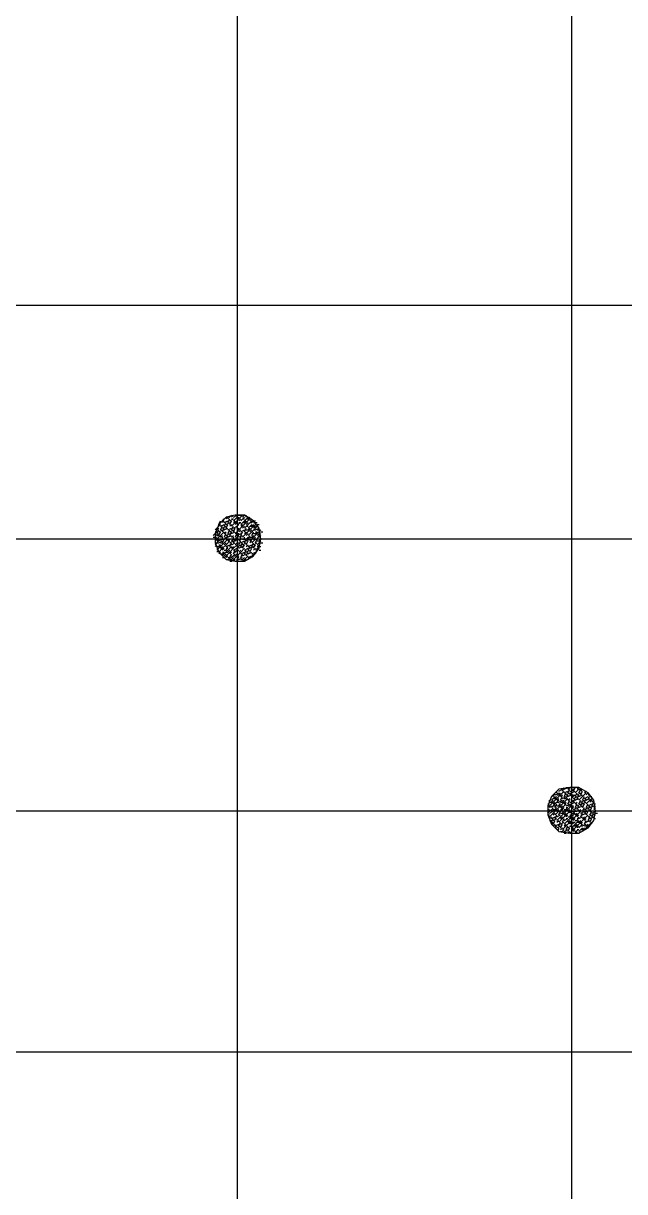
# Model space of a CAD drawing. Header units: metres. Extents: x 0 to 32.6, y 0 to 21.3.
# Drawn here: x 3.987 to 4.316, y 19.997 to 20.637 of the extents above; entities that cross this region are included whole.
import ezdxf

# ---------------------------------------------------------------- set-up
doc = ezdxf.new("R2010")
doc.units = ezdxf.units.M
doc.layers.add('TABLA', color=7, linetype='Continuous')

msp = doc.modelspace()

# ---------------------------------------------------------------- linework, layer by layer
at = {"layer": 'TABLA'}
for p, q in [((4.10395, 20.71447), (4.10395, 19.49897)), ((4.28738, 20.70742), (4.28738, 19.49897)), ((4.33879, 20.48266), (3.84795, 20.48266)), ((4.0979, 20.36574), (4.09891, 20.36675)), ((4.09891, 20.36574), (4.10093, 20.36776)), ((4.10093, 20.36675), (4.10193, 20.36776)), ((4.10193, 20.36675), (4.10395, 20.36776)), ((4.10395, 20.36776), (4.10496, 20.36776)), ((4.10395, 20.36574), (4.10496, 20.36675)), ((4.10496, 20.36776), (4.10597, 20.36776)), ((4.10597, 20.36776), (4.10697, 20.36776)), ((4.10597, 20.36474), (4.10798, 20.36675)), ((4.10697, 20.36675), (4.10798, 20.36776)), ((4.10899, 20.36675), (4.10899, 20.36776)), ((4.11, 20.36574), (4.111, 20.36675)), ((4.09286, 20.3597), (4.09387, 20.36071)), ((4.09387, 20.36272), (4.09488, 20.36474)), ((4.09488, 20.36171), (4.09689, 20.36272)), ((4.09488, 20.3597), (4.09589, 20.36171)), ((4.09589, 20.36474), (4.09689, 20.36574)), ((4.09589, 20.36373), (4.09689, 20.36474)), ((4.09589, 20.36071), (4.0979, 20.36171)), ((4.09589, 20.35869), (4.09689, 20.36071)), ((4.09689, 20.36373), (4.09891, 20.36474)), ((4.09689, 20.36171), (4.0979, 20.36373)), ((4.09689, 20.3597), (4.09891, 20.36071)), ((4.0979, 20.36272), (4.09992, 20.36373)), ((4.0979, 20.36071), (4.09891, 20.36272)), ((4.09891, 20.36373), (4.09992, 20.36574)), ((4.09891, 20.3597), (4.10093, 20.36071)), ((4.09992, 20.36474), (4.10193, 20.36574)), ((4.09992, 20.36272), (4.10093, 20.36474)), ((4.09992, 20.36171), (4.10093, 20.36272)), ((4.10093, 20.36574), (4.10193, 20.36574)), ((4.10093, 20.3597), (4.10193, 20.36171)), ((4.10193, 20.36373), (4.10294, 20.36474)), ((4.10193, 20.36071), (4.10395, 20.36171)), ((4.10193, 20.35869), (4.10294, 20.36071)), ((4.10294, 20.36272), (4.10395, 20.36373)), ((4.10395, 20.36574), (4.10496, 20.36574)), ((4.10395, 20.36272), (4.10597, 20.36373)), ((4.10395, 20.36272), (4.10496, 20.36272)), ((4.10395, 20.36171), (4.10496, 20.36272)), ((4.10395, 20.36071), (4.10395, 20.36171)), ((4.10395, 20.3597), (4.10496, 20.36071)), ((4.10496, 20.36474), (4.10597, 20.36574)), ((4.10496, 20.36373), (4.10597, 20.36373)), ((4.10597, 20.36171), (4.10697, 20.36272)), ((4.10697, 20.36574), (4.10798, 20.36574)), ((4.10697, 20.36373), (4.10798, 20.36373)), ((4.10697, 20.36071), (4.10798, 20.36171)), ((4.10798, 20.36373), (4.10899, 20.36474)), ((4.10798, 20.35869), (4.10899, 20.36071)), ((4.10899, 20.36574), (4.11, 20.36574)), ((4.10899, 20.36272), (4.11, 20.36373)), ((4.10899, 20.36171), (4.11, 20.36171)), ((4.11, 20.36071), (4.11201, 20.36272)), ((4.11, 20.3597), (4.111, 20.36071)), ((4.111, 20.36474), (4.11201, 20.36574)), ((4.111, 20.36373), (4.11201, 20.36373)), ((4.111, 20.36171), (4.11201, 20.36171)), ((4.11201, 20.36373), (4.11302, 20.36474)), ((4.11201, 20.36171), (4.11302, 20.36272)), ((4.11302, 20.36474), (4.11403, 20.36474)), ((4.11302, 20.36373), (4.11403, 20.36373)), ((4.11302, 20.36071), (4.11403, 20.36171)), ((4.11403, 20.36373), (4.11504, 20.36373)), ((4.11403, 20.3597), (4.11604, 20.36071)), ((4.11504, 20.36272), (4.11604, 20.36272)), ((4.11604, 20.3597), (4.11604, 20.36071)), ((4.33879, 20.35466), (3.84795, 20.35466)), ((4.09085, 20.35667), (4.09185, 20.35768)), ((4.09085, 20.35567), (4.09185, 20.35567)), ((4.09185, 20.35869), (4.09286, 20.35869)), ((4.09185, 20.35667), (4.09387, 20.35768)), ((4.09185, 20.35466), (4.09286, 20.35567)), ((4.09185, 20.35466), (4.09286, 20.35466)), ((4.09185, 20.35365), (4.09286, 20.35466)), ((4.09286, 20.35768), (4.09387, 20.3597)), ((4.09286, 20.35667), (4.09387, 20.35667)), ((4.09286, 20.35365), (4.09387, 20.35466)), ((4.09387, 20.35869), (4.09589, 20.3597)), ((4.09387, 20.35667), (4.09488, 20.35869)), ((4.09488, 20.35567), (4.09589, 20.35667)), ((4.09589, 20.35466), (4.09589, 20.35567)), ((4.09589, 20.35466), (4.09689, 20.35466)), ((4.09589, 20.35264), (4.09689, 20.35466)), ((4.09689, 20.35768), (4.0979, 20.35869)), ((4.09689, 20.35567), (4.0979, 20.35768)), ((4.09689, 20.35466), (4.0979, 20.35567)), ((4.0979, 20.35667), (4.09992, 20.35768)), ((4.0979, 20.35466), (4.09891, 20.35667)), ((4.0979, 20.35466), (4.09891, 20.35466)), ((4.09891, 20.35768), (4.09992, 20.3597)), ((4.09891, 20.35567), (4.10093, 20.35667)), ((4.09891, 20.35365), (4.09992, 20.35466)), ((4.09992, 20.35869), (4.10193, 20.3597)), ((4.09992, 20.35667), (4.10093, 20.35869)), ((4.10093, 20.35768), (4.10294, 20.35869)), ((4.10093, 20.35567), (4.10193, 20.35667)), ((4.10093, 20.35365), (4.10193, 20.35466)), ((4.10193, 20.35466), (4.10193, 20.35567)), ((4.10193, 20.35466), (4.10294, 20.35466)), ((4.10193, 20.35264), (4.10294, 20.35466)), ((4.10294, 20.35768), (4.10395, 20.35869)), ((4.10294, 20.35567), (4.10395, 20.35768)), ((4.10294, 20.35466), (4.10395, 20.35567)), ((4.10294, 20.35365), (4.10395, 20.35466)), ((4.10395, 20.3597), (4.10496, 20.3597)), ((4.10395, 20.35768), (4.10496, 20.35768)), ((4.10395, 20.35667), (4.10597, 20.35768)), ((4.10395, 20.35667), (4.10496, 20.35667)), ((4.10395, 20.35567), (4.10496, 20.35667)), ((4.10395, 20.35466), (4.10395, 20.35567)), ((4.10395, 20.35466), (4.10496, 20.35466)), ((4.10395, 20.35466), (4.10496, 20.35466)), ((4.10496, 20.35869), (4.10597, 20.3597)), ((4.10496, 20.35567), (4.10697, 20.35667)), ((4.10496, 20.35365), (4.10597, 20.35466)), ((4.10597, 20.35869), (4.10798, 20.3597)), ((4.10597, 20.35667), (4.10697, 20.35869)), ((4.10597, 20.35466), (4.10597, 20.35567)), ((4.10697, 20.35466), (4.10798, 20.35466)), ((4.10798, 20.35768), (4.10899, 20.35869)), ((4.10798, 20.35466), (4.10798, 20.35567)), ((4.10798, 20.35466), (4.10899, 20.35466)), ((4.10798, 20.35264), (4.10899, 20.35466)), ((4.10899, 20.3597), (4.11, 20.3597)), ((4.10899, 20.35667), (4.11, 20.35768)), ((4.10899, 20.35466), (4.11, 20.35567)), ((4.10899, 20.35365), (4.111, 20.35466)), ((4.11, 20.35466), (4.111, 20.35667)), ((4.11, 20.35466), (4.111, 20.35466)), ((4.111, 20.35869), (4.11201, 20.3597)), ((4.111, 20.35567), (4.11201, 20.35567)), ((4.111, 20.35365), (4.11201, 20.35466)), ((4.11201, 20.35667), (4.11302, 20.35869)), ((4.11201, 20.35567), (4.11302, 20.35667)), ((4.11302, 20.3597), (4.11403, 20.3597)), ((4.11302, 20.35768), (4.11403, 20.35768)), ((4.11302, 20.35466), (4.11403, 20.35567)), ((4.11302, 20.35466), (4.11403, 20.35466)), ((4.11403, 20.35869), (4.11504, 20.35869)), ((4.11403, 20.35768), (4.11504, 20.35869)), ((4.11403, 20.35264), (4.11504, 20.35466)), ((4.11504, 20.3597), (4.11604, 20.3597)), ((4.11504, 20.35667), (4.11604, 20.35768)), ((4.11604, 20.35567), (4.11705, 20.35667)), ((4.11604, 20.35466), (4.11705, 20.35466)), ((4.11604, 20.35365), (4.11705, 20.35466)), ((4.11705, 20.35869), (4.11806, 20.35869)), ((4.09185, 20.35264), (4.09286, 20.35264)), ((4.09185, 20.35063), (4.09286, 20.35163)), ((4.09286, 20.35264), (4.09387, 20.35264)), ((4.09286, 20.35063), (4.09387, 20.35063)), ((4.09286, 20.34962), (4.09387, 20.34962)), ((4.09286, 20.3476), (4.09387, 20.34861)), ((4.09387, 20.35264), (4.09589, 20.35365)), ((4.09387, 20.35163), (4.09488, 20.35163)), ((4.09387, 20.35063), (4.09488, 20.35163)), ((4.09387, 20.3466), (4.09488, 20.3476)), ((4.09488, 20.35264), (4.09589, 20.35264)), ((4.09488, 20.34962), (4.09589, 20.35063)), ((4.09589, 20.34861), (4.09689, 20.34962)), ((4.09589, 20.3476), (4.09689, 20.3476)), ((4.09589, 20.3466), (4.09689, 20.3476)), ((4.09689, 20.35163), (4.0979, 20.35264)), ((4.09689, 20.34861), (4.0979, 20.34861)), ((4.0979, 20.35063), (4.09992, 20.35163)), ((4.0979, 20.34861), (4.09891, 20.35063)), ((4.0979, 20.34962), (4.09891, 20.34962)), ((4.0979, 20.3476), (4.09891, 20.3476)), ((4.09891, 20.3476), (4.09992, 20.34861)), ((4.09992, 20.35264), (4.10193, 20.35365)), ((4.09992, 20.35063), (4.10093, 20.35264)), ((4.09992, 20.3466), (4.10093, 20.3476)), ((4.10093, 20.35163), (4.10294, 20.35264)), ((4.10093, 20.34962), (4.10193, 20.35063)), ((4.10193, 20.34861), (4.10395, 20.34962)), ((4.10193, 20.3466), (4.10294, 20.34861)), ((4.10193, 20.3476), (4.10294, 20.3476)), ((4.10294, 20.35163), (4.10395, 20.35264)), ((4.10294, 20.3476), (4.10395, 20.34861)), ((4.10395, 20.35264), (4.10496, 20.35264)), ((4.10395, 20.35063), (4.10597, 20.35163)), ((4.10395, 20.35063), (4.10496, 20.35063)), ((4.10395, 20.34962), (4.10496, 20.35063)), ((4.10395, 20.34861), (4.10395, 20.34962)), ((4.10395, 20.34861), (4.10496, 20.34861)), ((4.10496, 20.35163), (4.10597, 20.35365)), ((4.10496, 20.34962), (4.10697, 20.35063)), ((4.10496, 20.3476), (4.10597, 20.34861)), ((4.10597, 20.35264), (4.10798, 20.35365)), ((4.10597, 20.35063), (4.10697, 20.35264)), ((4.10597, 20.3466), (4.10798, 20.3476)), ((4.10697, 20.35163), (4.10899, 20.35264)), ((4.10697, 20.34962), (4.10798, 20.35163)), ((4.10798, 20.34861), (4.11, 20.34962)), ((4.10798, 20.3466), (4.10899, 20.34861)), ((4.10899, 20.35163), (4.11, 20.35365)), ((4.10899, 20.35063), (4.11, 20.35163)), ((4.10899, 20.3476), (4.111, 20.34861)), ((4.10899, 20.34559), (4.11, 20.3476)), ((4.11, 20.35063), (4.11201, 20.35163)), ((4.11, 20.34861), (4.111, 20.35063)), ((4.11, 20.3466), (4.11201, 20.3476)), ((4.111, 20.35264), (4.11201, 20.35365)), ((4.111, 20.34962), (4.11302, 20.35063)), ((4.111, 20.3476), (4.11201, 20.34962)), ((4.11201, 20.35063), (4.11302, 20.35264)), ((4.11201, 20.3466), (4.11403, 20.3476)), ((4.11302, 20.35163), (4.11504, 20.35264)), ((4.11302, 20.34962), (4.11403, 20.35163)), ((4.11302, 20.34861), (4.11403, 20.34962)), ((4.11403, 20.3466), (4.11504, 20.34861)), ((4.11504, 20.35365), (4.11604, 20.35365)), ((4.11504, 20.35163), (4.11705, 20.35365)), ((4.11504, 20.35063), (4.11604, 20.35163)), ((4.11604, 20.34861), (4.11705, 20.34861)), ((4.11705, 20.35264), (4.11806, 20.35264)), ((4.09488, 20.3466), (4.09589, 20.3466)), ((4.09589, 20.34458), (4.09689, 20.34458)), ((4.09689, 20.34559), (4.0979, 20.3466)), ((4.0979, 20.34458), (4.09891, 20.34559)), ((4.0979, 20.34357), (4.09891, 20.34357)), ((4.09891, 20.34458), (4.09992, 20.34458)), ((4.09992, 20.34458), (4.10093, 20.3466)), ((4.09992, 20.34559), (4.10093, 20.34559)), ((4.09992, 20.34357), (4.10093, 20.34357)), ((4.09992, 20.34256), (4.10093, 20.34256)), ((4.10093, 20.34357), (4.10193, 20.34458)), ((4.10193, 20.34559), (4.10294, 20.34559)), ((4.10193, 20.34256), (4.10294, 20.34357)), ((4.10294, 20.34559), (4.10395, 20.3466)), ((4.10294, 20.34256), (4.10395, 20.34256)), ((4.10395, 20.34458), (4.10496, 20.34559)), ((4.10395, 20.34458), (4.10496, 20.34458)), ((4.10395, 20.34357), (4.10496, 20.34458)), ((4.10395, 20.34357), (4.10496, 20.34357)), ((4.10395, 20.34256), (4.10395, 20.34357)), ((4.10395, 20.34256), (4.10496, 20.34256)), ((4.10496, 20.34357), (4.10697, 20.34458)), ((4.10496, 20.34256), (4.10597, 20.34256)), ((4.10597, 20.34458), (4.10697, 20.3466)), ((4.10597, 20.34357), (4.10697, 20.34357)), ((4.10697, 20.34559), (4.10899, 20.3466)), ((4.10697, 20.34357), (4.10798, 20.34458)), ((4.10798, 20.34256), (4.10899, 20.34357)), ((4.11, 20.34458), (4.11201, 20.34559)), ((4.11, 20.34357), (4.111, 20.34458)), ((4.11201, 20.34458), (4.11302, 20.3466)), ((4.2763, 20.21154), (4.27831, 20.21355)), ((4.27731, 20.21355), (4.27831, 20.21557)), ((4.27831, 20.21456), (4.28033, 20.21557)), ((4.27831, 20.21255), (4.27932, 20.21355)), ((4.27932, 20.21557), (4.27932, 20.21658)), ((4.27932, 20.21456), (4.28033, 20.21456)), ((4.28033, 20.21658), (4.28234, 20.21759)), ((4.28033, 20.21456), (4.28134, 20.21557)), ((4.28134, 20.21355), (4.28234, 20.21456)), ((4.28134, 20.21154), (4.28234, 20.21355)), ((4.28234, 20.21658), (4.28335, 20.21859)), ((4.28234, 20.21255), (4.28436, 20.21355)), ((4.28335, 20.21759), (4.28537, 20.21859)), ((4.28335, 20.21557), (4.28537, 20.21658)), ((4.28335, 20.21355), (4.28436, 20.21557)), ((4.28436, 20.21859), (4.28537, 20.21859)), ((4.28436, 20.21456), (4.28638, 20.21557)), ((4.28436, 20.21255), (4.28537, 20.21456)), ((4.28537, 20.21759), (4.28638, 20.21859)), ((4.28537, 20.21557), (4.28638, 20.21759)), ((4.28537, 20.21355), (4.28738, 20.21456)), ((4.28638, 20.21658), (4.28738, 20.21658)), ((4.28638, 20.21456), (4.28738, 20.21557)), ((4.28738, 20.21859), (4.28839, 20.21859)), ((4.28738, 20.21759), (4.28738, 20.21859)), ((4.28738, 20.21658), (4.28839, 20.21759)), ((4.28738, 20.21557), (4.28738, 20.21658)), ((4.28738, 20.21557), (4.2894, 20.21658)), ((4.28738, 20.21456), (4.28839, 20.21456)), ((4.28738, 20.21355), (4.2894, 20.21456)), ((4.28738, 20.21355), (4.28839, 20.21355)), ((4.28738, 20.21255), (4.28839, 20.21355)), ((4.28839, 20.21859), (4.2894, 20.21859)), ((4.28839, 20.21658), (4.2894, 20.21859)), ((4.28839, 20.21255), (4.29041, 20.21355)), ((4.2894, 20.21355), (4.29041, 20.21557)), ((4.29041, 20.21859), (4.29142, 20.21859)), ((4.29041, 20.21759), (4.29142, 20.21859)), ((4.29041, 20.21456), (4.29242, 20.21557)), ((4.29041, 20.21255), (4.29142, 20.21456)), ((4.29142, 20.21557), (4.29242, 20.21759)), ((4.29142, 20.21355), (4.29343, 20.21456)), ((4.29242, 20.21658), (4.29343, 20.21759)), ((4.29242, 20.21456), (4.29343, 20.21658)), ((4.29343, 20.21154), (4.29444, 20.21355)), ((4.29444, 20.21658), (4.29545, 20.21658)), ((4.29444, 20.21557), (4.29545, 20.21658)), ((4.29444, 20.21255), (4.29646, 20.21355)), ((4.29545, 20.21456), (4.29646, 20.21557)), ((4.29646, 20.21456), (4.29746, 20.21456)), ((4.29646, 20.21255), (4.29746, 20.21355)), ((4.29746, 20.21355), (4.29847, 20.21355)), ((4.27428, 20.20952), (4.27529, 20.20952)), ((4.27529, 20.21053), (4.27529, 20.21154)), ((4.27529, 20.21053), (4.2763, 20.21053)), ((4.27529, 20.20751), (4.2763, 20.20852)), ((4.2763, 20.21053), (4.27731, 20.21154)), ((4.2763, 20.20549), (4.27731, 20.20751)), ((4.27731, 20.21255), (4.27831, 20.21255)), ((4.27731, 20.20952), (4.27831, 20.21053)), ((4.27731, 20.20852), (4.27831, 20.20852)), ((4.27831, 20.20751), (4.27932, 20.20952)), ((4.27831, 20.2065), (4.27932, 20.20751)), ((4.27932, 20.21154), (4.28033, 20.21255)), ((4.27932, 20.21053), (4.28033, 20.21053)), ((4.27932, 20.20852), (4.28033, 20.20852)), ((4.28033, 20.21053), (4.28234, 20.21154)), ((4.28033, 20.20952), (4.28134, 20.20952)), ((4.28033, 20.20852), (4.28134, 20.20952)), ((4.28134, 20.21053), (4.28234, 20.21053)), ((4.28134, 20.20751), (4.28234, 20.20852)), ((4.28234, 20.21053), (4.28335, 20.21154)), ((4.28234, 20.2065), (4.28335, 20.20751)), ((4.28335, 20.21255), (4.28436, 20.21255)), ((4.28335, 20.20952), (4.28436, 20.21053)), ((4.28436, 20.20852), (4.28638, 20.20952)), ((4.28436, 20.20751), (4.28537, 20.20751)), ((4.28436, 20.2065), (4.28537, 20.20751)), ((4.28537, 20.21154), (4.28638, 20.21255)), ((4.28537, 20.20952), (4.28638, 20.21154)), ((4.28537, 20.20852), (4.28638, 20.20852)), ((4.28638, 20.21053), (4.28738, 20.21053)), ((4.28638, 20.20852), (4.28738, 20.20952)), ((4.28738, 20.21154), (4.28738, 20.21255)), ((4.28738, 20.21053), (4.28839, 20.21154)), ((4.28738, 20.20952), (4.28738, 20.21053)), ((4.28738, 20.20952), (4.2894, 20.21053)), ((4.28738, 20.20852), (4.28839, 20.20852)), ((4.28738, 20.20751), (4.28839, 20.20852)), ((4.28738, 20.20751), (4.28839, 20.20751)), ((4.28738, 20.2065), (4.28839, 20.20751)), ((4.28839, 20.21053), (4.2894, 20.21255)), ((4.28839, 20.2065), (4.29041, 20.20751)), ((4.2894, 20.21154), (4.29142, 20.21255)), ((4.2894, 20.20952), (4.29041, 20.21053)), ((4.2894, 20.20751), (4.29041, 20.20952)), ((4.29041, 20.20852), (4.29242, 20.20952)), ((4.29041, 20.2065), (4.29142, 20.20852)), ((4.29142, 20.20952), (4.29242, 20.21154)), ((4.29142, 20.20751), (4.29343, 20.20852)), ((4.29242, 20.21053), (4.29444, 20.21154)), ((4.29242, 20.20852), (4.29343, 20.21053)), ((4.29343, 20.20952), (4.29545, 20.21053)), ((4.29343, 20.20751), (4.29444, 20.20952)), ((4.29343, 20.20549), (4.29444, 20.20751)), ((4.29444, 20.21053), (4.29545, 20.21255)), ((4.29444, 20.2065), (4.29646, 20.20751)), ((4.29545, 20.21154), (4.29746, 20.21255)), ((4.29545, 20.20751), (4.29646, 20.20952)), ((4.29646, 20.20852), (4.29847, 20.20952)), ((4.29646, 20.2065), (4.29746, 20.20852)), ((4.29746, 20.21053), (4.29847, 20.21154)), ((4.29746, 20.20751), (4.29948, 20.20852)), ((4.29746, 20.20549), (4.29847, 20.20751)), ((4.29847, 20.21053), (4.29948, 20.21154)), ((4.29847, 20.20852), (4.29948, 20.21053)), ((4.29948, 20.20952), (4.30049, 20.20952)), ((4.29948, 20.20751), (4.30049, 20.20852)), ((4.29948, 20.2065), (4.30049, 20.20751)), ((4.33879, 20.20549), (3.84795, 20.20549)), ((4.27428, 20.2065), (4.27529, 20.2065)), ((4.27428, 20.20549), (4.27529, 20.20549)), ((4.27428, 20.20448), (4.27529, 20.20549)), ((4.27428, 20.20348), (4.27529, 20.20348)), ((4.27529, 20.20549), (4.2763, 20.2065)), ((4.27529, 20.20448), (4.27731, 20.20549)), ((4.27529, 20.20146), (4.2763, 20.20247)), ((4.27529, 20.20045), (4.2763, 20.20045)), ((4.2763, 20.20549), (4.27731, 20.20549)), ((4.2763, 20.20146), (4.27831, 20.20247)), ((4.2763, 20.19944), (4.27731, 20.20146)), ((4.27731, 20.2065), (4.27831, 20.2065)), ((4.27731, 20.20348), (4.27831, 20.20448)), ((4.27731, 20.20045), (4.27932, 20.20146)), ((4.27731, 20.19844), (4.27831, 20.20045)), ((4.27831, 20.20146), (4.27932, 20.20348)), ((4.27932, 20.20549), (4.28033, 20.2065)), ((4.27932, 20.20549), (4.28033, 20.20549)), ((4.27932, 20.20247), (4.28134, 20.20348)), ((4.27932, 20.19944), (4.28033, 20.20045)), ((4.28033, 20.20348), (4.28134, 20.20549)), ((4.28134, 20.2065), (4.28234, 20.2065)), ((4.28134, 20.20448), (4.28234, 20.20448)), ((4.28134, 20.20146), (4.28234, 20.20247)), ((4.28234, 20.20549), (4.28335, 20.20549)), ((4.28234, 20.20448), (4.28335, 20.20549)), ((4.28234, 20.19944), (4.28335, 20.20146)), ((4.28335, 20.2065), (4.28436, 20.2065)), ((4.28335, 20.20348), (4.28436, 20.20448)), ((4.28335, 20.20045), (4.28537, 20.20146)), ((4.28436, 20.20247), (4.28537, 20.20348)), ((4.28436, 20.20146), (4.28537, 20.20146)), ((4.28537, 20.20549), (4.28638, 20.2065)), ((4.28537, 20.20549), (4.28638, 20.20549)), ((4.28537, 20.20247), (4.28638, 20.20247)), ((4.28537, 20.19944), (4.28638, 20.20045)), ((4.28638, 20.20448), (4.28738, 20.20549)), ((4.28638, 20.20348), (4.28738, 20.20348)), ((4.28638, 20.20247), (4.28738, 20.20348)), ((4.28638, 20.20146), (4.28738, 20.20146)), ((4.28738, 20.20549), (4.28738, 20.2065)), ((4.28738, 20.20549), (4.28839, 20.20549)), ((4.28738, 20.20448), (4.28839, 20.20448)), ((4.28738, 20.20247), (4.2894, 20.20448)), ((4.28738, 20.20348), (4.28839, 20.20348)), ((4.28738, 20.20146), (4.28839, 20.20247)), ((4.28738, 20.20146), (4.28839, 20.20146)), ((4.28839, 20.20549), (4.2894, 20.20549)), ((4.28839, 20.20448), (4.2894, 20.20549)), ((4.28839, 20.20045), (4.2894, 20.20146)), ((4.2894, 20.20549), (4.2894, 20.2065)), ((4.2894, 20.20549), (4.29041, 20.20549)), ((4.2894, 20.20348), (4.29041, 20.20448)), ((4.2894, 20.20045), (4.29041, 20.20045)), ((4.29041, 20.20549), (4.29142, 20.2065)), ((4.29041, 20.20247), (4.29142, 20.20348)), ((4.29041, 20.20045), (4.29142, 20.20247)), ((4.29041, 20.20146), (4.29142, 20.20146)), ((4.29142, 20.20549), (4.29242, 20.2065)), ((4.29142, 20.20549), (4.29242, 20.20549)), ((4.29142, 20.20146), (4.29343, 20.20247)), ((4.29142, 20.19944), (4.29242, 20.20045)), ((4.29242, 20.20448), (4.29444, 20.20549)), ((4.29242, 20.20247), (4.29343, 20.20448)), ((4.29242, 20.20348), (4.29343, 20.20348)), ((4.29343, 20.20549), (4.29444, 20.20549)), ((4.29343, 20.20348), (4.29545, 20.20448)), ((4.29343, 20.20146), (4.29444, 20.20247)), ((4.29444, 20.20448), (4.29545, 20.20549)), ((4.29444, 20.20045), (4.29545, 20.20146)), ((4.29444, 20.19844), (4.29545, 20.20045)), ((4.29545, 20.20549), (4.29545, 20.2065)), ((4.29545, 20.20549), (4.29646, 20.20549)), ((4.29545, 20.20348), (4.29646, 20.20549)), ((4.29545, 20.19944), (4.29746, 20.20045)), ((4.29646, 20.20549), (4.29746, 20.2065)), ((4.29646, 20.20247), (4.29847, 20.20348)), ((4.29646, 20.20045), (4.29746, 20.20247)), ((4.29746, 20.20549), (4.29847, 20.20549)), ((4.29746, 20.20348), (4.29847, 20.20549)), ((4.29746, 20.20146), (4.29948, 20.20247)), ((4.29746, 20.19944), (4.29847, 20.20146)), ((4.29847, 20.20448), (4.30049, 20.20549)), ((4.29847, 20.20247), (4.29948, 20.20448)), ((4.29948, 20.20348), (4.30049, 20.20348)), ((4.29948, 20.20146), (4.30049, 20.20146)), ((4.30049, 20.20448), (4.30149, 20.20448)), ((4.2763, 20.19844), (4.27731, 20.19944)), ((4.27731, 20.19743), (4.27831, 20.19844)), ((4.27831, 20.19743), (4.28033, 20.19844)), ((4.27831, 20.19642), (4.27932, 20.19743)), ((4.27932, 20.19642), (4.28134, 20.19743)), ((4.27932, 20.19541), (4.28033, 20.19541)), ((4.28033, 20.19743), (4.28134, 20.19944)), ((4.28033, 20.19541), (4.28033, 20.19642)), ((4.28134, 20.19844), (4.28335, 20.19944)), ((4.28134, 20.19642), (4.28234, 20.19844)), ((4.28134, 20.19541), (4.28234, 20.19642)), ((4.28134, 20.1944), (4.28234, 20.1944)), ((4.28234, 20.1944), (4.28335, 20.19541)), ((4.28335, 20.19743), (4.28436, 20.19844)), ((4.28335, 20.1944), (4.28537, 20.19541)), ((4.28436, 20.19541), (4.28537, 20.19743)), ((4.28436, 20.1934), (4.28436, 20.1944)), ((4.28537, 20.19642), (4.28738, 20.19743)), ((4.28537, 20.1944), (4.28638, 20.19642)), ((4.28537, 20.1934), (4.28638, 20.1944)), ((4.28638, 20.19844), (4.28738, 20.19944)), ((4.28638, 20.19743), (4.28738, 20.19743)), ((4.28638, 20.1934), (4.28738, 20.1944)), ((4.28738, 20.19944), (4.28839, 20.19944)), ((4.28738, 20.19844), (4.2894, 20.19944)), ((4.28738, 20.19642), (4.28839, 20.19642)), ((4.28738, 20.19541), (4.28839, 20.19642)), ((4.28738, 20.19541), (4.28839, 20.19541)), ((4.28839, 20.19944), (4.2894, 20.19944)), ((4.28839, 20.19743), (4.2894, 20.19743)), ((4.28839, 20.1944), (4.2894, 20.19541)), ((4.2894, 20.19743), (4.29041, 20.19844)), ((4.2894, 20.1944), (4.29142, 20.19541)), ((4.2894, 20.1934), (4.29041, 20.1944)), ((4.29041, 20.19944), (4.29142, 20.19944)), ((4.29041, 20.19642), (4.29142, 20.19743)), ((4.29041, 20.19541), (4.29142, 20.19541)), ((4.29142, 20.19642), (4.29343, 20.19844)), ((4.29142, 20.1944), (4.29343, 20.19642)), ((4.29142, 20.1934), (4.29242, 20.1944)), ((4.29242, 20.19844), (4.29343, 20.19944)), ((4.29242, 20.19743), (4.29343, 20.19743)), ((4.29242, 20.19541), (4.29343, 20.19541)), ((4.29343, 20.19743), (4.29545, 20.19844)), ((4.29343, 20.19541), (4.29444, 20.19642)), ((4.29444, 20.19944), (4.29545, 20.19944)), ((4.29444, 20.19743), (4.29545, 20.19743)), ((4.29545, 20.19743), (4.29646, 20.19844)), ((4.28335, 20.1934), (4.28436, 20.1934)), ((4.28738, 20.1934), (4.28839, 20.1934)), ((4.28839, 20.1934), (4.2894, 20.1934)), ((4.33879, 20.07346), (3.84795, 20.07346))]:
    msp.add_line(p, q, dxfattribs=at)
for points in [[(4.11705, 20.35466), (4.11604, 20.36071), (4.11302, 20.36474), (4.10798, 20.36776), (4.10294, 20.36776), (4.0979, 20.36675), (4.09387, 20.36272), (4.09185, 20.35768), (4.09185, 20.35264), (4.09387, 20.3476), (4.0979, 20.34357), (4.10294, 20.34256), (4.10798, 20.34256), (4.11302, 20.34559), (4.11604, 20.34962)], [(4.30049, 20.20549), (4.29948, 20.21154), (4.29646, 20.21557), (4.29142, 20.21859), (4.28638, 20.21859), (4.28033, 20.21759), (4.2763, 20.21355), (4.27428, 20.20852), (4.27428, 20.20348), (4.2763, 20.19844), (4.28033, 20.1944), (4.28638, 20.1934), (4.29142, 20.1934), (4.29646, 20.19642), (4.29948, 20.20045)]]:
    msp.add_lwpolyline(points, close=True, dxfattribs=at)
for points in [[(4.10193, 20.36474), (4.10395, 20.36675), (4.10395, 20.36776)], [(4.10395, 20.36474), (4.10496, 20.36574), (4.10697, 20.36776)], [(4.10597, 20.36272), (4.10798, 20.36474), (4.11, 20.36675)], [(4.09185, 20.3597), (4.09286, 20.36071), (4.09488, 20.36272)], [(4.10093, 20.36171), (4.10294, 20.36373), (4.10395, 20.36474)], [(4.10395, 20.35869), (4.10496, 20.3597), (4.10697, 20.36171), (4.10899, 20.36373), (4.111, 20.36574)], [(4.10697, 20.35567), (4.10899, 20.35768), (4.111, 20.3597), (4.11302, 20.36171), (4.11403, 20.36272)], [(4.10798, 20.36071), (4.11, 20.36272), (4.11201, 20.36474)], [(4.11, 20.35667), (4.11201, 20.35869), (4.11403, 20.36071), (4.11504, 20.36171)], [(4.09185, 20.35163), (4.09387, 20.35365), (4.09589, 20.35466)], [(4.09286, 20.35466), (4.09488, 20.35667), (4.09689, 20.35869)], [(4.09286, 20.34861), (4.09488, 20.35063), (4.09689, 20.35264), (4.09891, 20.35466)], [(4.11201, 20.35466), (4.11302, 20.35567), (4.11504, 20.35768), (4.11705, 20.3597)], [(4.11201, 20.35264), (4.11403, 20.35466), (4.11504, 20.35466)], [(4.11504, 20.35466), (4.11604, 20.35667), (4.11705, 20.35768)], [(4.09387, 20.3476), (4.09589, 20.34962), (4.0979, 20.35163), (4.09992, 20.35365)], [(4.09589, 20.34559), (4.09689, 20.3466), (4.09891, 20.34861), (4.10093, 20.35063)], [(4.09689, 20.34458), (4.0979, 20.34559), (4.09992, 20.3476), (4.10193, 20.34962), (4.10395, 20.35163)], [(4.10395, 20.34559), (4.10597, 20.3476), (4.10798, 20.34962)], [(4.11403, 20.34861), (4.11604, 20.35063), (4.11705, 20.35063)], [(4.09891, 20.34357), (4.10093, 20.34458), (4.10294, 20.3466)], [(4.10093, 20.34256), (4.10193, 20.34357), (4.10395, 20.34559)], [(4.10697, 20.34256), (4.10798, 20.34357), (4.11, 20.34559)], [(4.27428, 20.20751), (4.27529, 20.20852), (4.27731, 20.21053), (4.27932, 20.21255), (4.28134, 20.21456), (4.28335, 20.21658)], [(4.2894, 20.21557), (4.29142, 20.21759), (4.29242, 20.21759)], [(4.29142, 20.21154), (4.29343, 20.21355), (4.29545, 20.21557)], [(4.2763, 20.20751), (4.27831, 20.20952), (4.28033, 20.21154)], [(4.27831, 20.20549), (4.27932, 20.2065), (4.28134, 20.20852), (4.28335, 20.21053), (4.28537, 20.21255)], [(4.28134, 20.20549), (4.28234, 20.20751), (4.28436, 20.20952)], [(4.28436, 20.20549), (4.28537, 20.2065), (4.28738, 20.20852)], [(4.29545, 20.20952), (4.29746, 20.21154), (4.29847, 20.21255)], [(4.27529, 20.20247), (4.27731, 20.20448), (4.27831, 20.20549)], [(4.27831, 20.20348), (4.28033, 20.20549), (4.28134, 20.20549)], [(4.27932, 20.20045), (4.28134, 20.20247), (4.28335, 20.20448), (4.28436, 20.20549)], [(4.28033, 20.19944), (4.28234, 20.20146), (4.28436, 20.20348), (4.28638, 20.20549), (4.28738, 20.20549)], [(4.28234, 20.19541), (4.28436, 20.19743), (4.28638, 20.19944), (4.28738, 20.20045)], [(4.28335, 20.19844), (4.28537, 20.20045), (4.28738, 20.20247)], [(4.28738, 20.20045), (4.28839, 20.20146), (4.29041, 20.20348), (4.29242, 20.20549)], [(4.28738, 20.1944), (4.28839, 20.19541), (4.29041, 20.19743), (4.29242, 20.19944), (4.29444, 20.20146), (4.29646, 20.20348)], [(4.28738, 20.19642), (4.2894, 20.19844), (4.29142, 20.20045)], [(4.29343, 20.1944), (4.29444, 20.19541), (4.29646, 20.19743), (4.29847, 20.19944)]]:
    msp.add_lwpolyline(points, dxfattribs=at)

doc.saveas('drawing.dxf')
